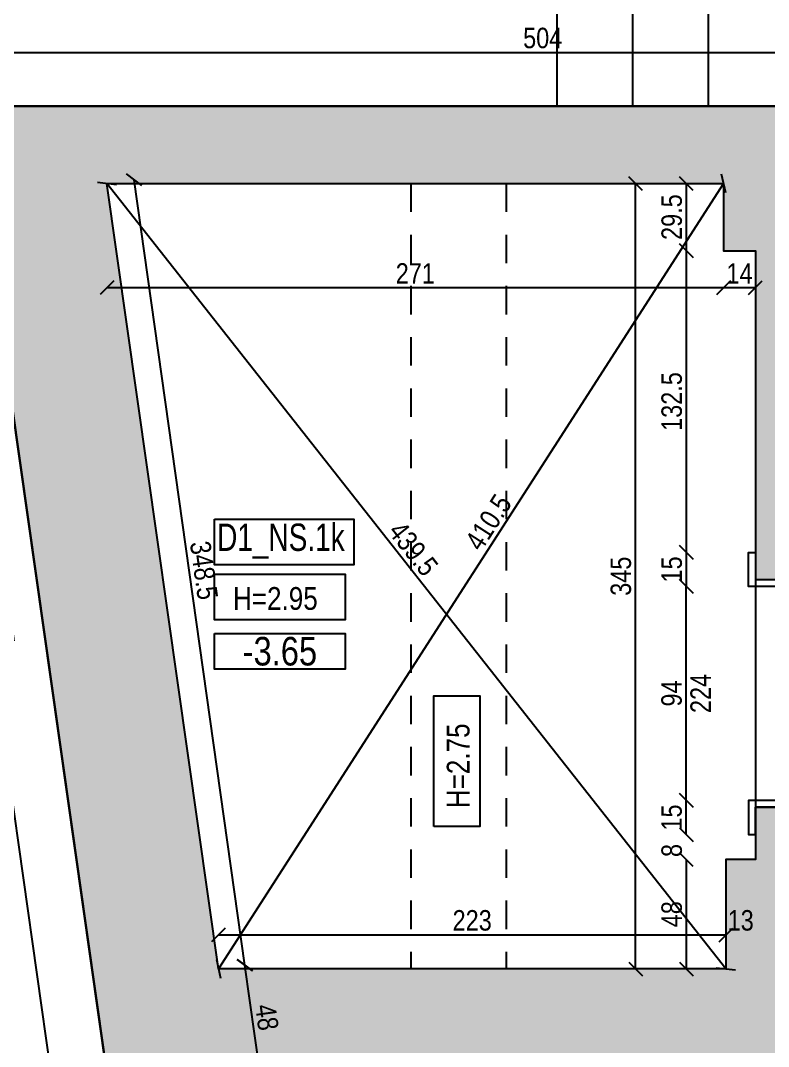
# Model space of a CAD drawing. Header units: metres. Extents: x 493 to 630, y -132 to -15.
# Drawn here: x 504.44 to 507.727, y -83.52 to -79.013 of the extents above; entities that cross this region are included whole.
import ezdxf
from ezdxf.enums import TextEntityAlignment as Align

# ---------------------------------------------------------------- set-up
doc = ezdxf.new("R2010")
doc.units = ezdxf.units.M
doc.header["$MEASUREMENT"] = 0
doc.header["$PDMODE"] = 3
doc.linetypes.add('HIDDEN', pattern=[0.375, 0.25, -0.125])
for name, color, linetype in [('a_caramida', 2, 'Continuous'), ('a_cote_50', 9, 'Continuous'), ('a_cote_nivel', 9, 'Continuous'), ('a_grinzi', 253, 'HIDDEN'), ('a_indicatii', 7, 'Continuous'), ('a_indicatii_text', 7, 'Continuous'), ('a_pereti_hasuri', 253, 'Continuous'), ('a_scari', 3, 'Continuous'), ('a_tamplarie_usi', 6, 'Continuous'), ('a_text', 7, 'Continuous')]:
    doc.layers.add(name, color=color, linetype=linetype)
doc.layers.add('a_suprafete', color=7, linetype='Continuous', plot=False)
doc.styles.add('ROMANS', font='ROMANS.shx', dxfattribs={"width": 0.75})
doc.styles.get("Standard").update_dxf_attribs({"font": 'ARIALN.TTF'})
doc.styles.add('Swiss Condensed Light', font='swisscl.ttf')
doc.dimstyles.new('50 cote', dxfattribs={"dimtxt": 0.09, "dimasz": 0.06, "dimexe": 0, "dimexo": 0, "dimgap": 0.018, "dimtad": 1, "dimdec": 1, "dimlfac": 100, "dimrnd": 0.5, "dimdsep": 46, "dimtxsty": 'Standard', "dimblk": 'OBLIQUE', "dimcen": 0.00045, "dimclrd": 256, "dimclrt": 4, "dimadec": 1, "dimazin": 0, "dimtfac": 1, "dimtdec": 1, "dimtix": 1, "dimtofl": 0, "dimtmove": 0, "dimatfit": 3, "dimldrblk": 'OBLIQUE', "dimfxl": 0, "dimtolj": 1, "dimtzin": 0, "dimarcsym": 0})

# ---------------------------------------------------------------- blocks, each defined once
blk = doc.blocks.new('_Oblique')
at = {"color": 0, "linetype": 'ByBlock', "lineweight": -2}
blk.add_line((-0.5, -0.5), (0.5, 0.5), dxfattribs=at)
blk = doc.blocks.new('*D367')
at = {"layer": 'a_cote_50', "lineweight": -2, "ltscale": 0.3}
blk.add_line((507.54, -83.1791), (504.82, -79.7291), dxfattribs=at)
at = {"layer": 'Defpoints', "color": 0, "ltscale": 0.3}
for p in [(504.82, -79.7291), (504.82, -79.7291), (507.54, -83.1791)]:
    blk.add_point(p, dxfattribs=at)
at = {"layer": 'a_cote_50', "lineweight": -2, "ltscale": 0.3, "xscale": 0.06, "yscale": 0.06, "zscale": 0.06}
for p, rotation in [((504.82, -79.7291), 128.252450883952), ((507.54, -83.1791), 308.252450883952)]:
    blk.add_blockref('_Oblique', p, dxfattribs=dict(at, rotation=rotation))
at = {"layer": 'a_cote_50', "color": 4, "ltscale": 0.3, "insert": (506.1662, -81.3333), "char_height": 0.09, "attachment_point": 5, "rotation": 308.2525}
blk.add_mtext('\\A1;439.5', dxfattribs=at)
blk = doc.blocks.new('*D368')
at = {"layer": 'a_cote_50', "lineweight": -2, "ltscale": 0.3}
blk.add_line((507.53, -79.7291), (505.31, -83.1791), dxfattribs=at)
at = {"layer": 'Defpoints', "color": 0, "ltscale": 0.3}
for p in [(507.53, -79.7291), (505.31, -83.1791), (505.31, -83.1791)]:
    blk.add_point(p, dxfattribs=at)
at = {"layer": 'a_cote_50', "lineweight": -2, "ltscale": 0.3, "xscale": 0.06, "yscale": 0.06, "zscale": 0.06}
for p, rotation in [((507.53, -79.7291), 57.23959983693237), ((505.31, -83.1791), 237.2395998369323)]:
    blk.add_blockref('_Oblique', p, dxfattribs=dict(at, rotation=rotation))
at = {"layer": 'a_cote_50', "color": 4, "ltscale": 0.3, "insert": (506.4963, -81.2174), "char_height": 0.09, "attachment_point": 5, "rotation": 57.2396}
blk.add_mtext('\\A1;410.5', dxfattribs=at)
blk = doc.blocks.new('*D401')
at = {"layer": 'a_cote_50', "lineweight": -2, "ltscale": 0.3}
blk.add_line((507.3662, -81.3493), (507.3662, -80.0241), dxfattribs=at)
at = {"layer": 'Defpoints', "color": 0, "ltscale": 0.3}
for p in [(507.3662, -80.0241), (507.6032, -80.0241), (507.655, -81.3493)]:
    blk.add_point(p, dxfattribs=at)
at = {"layer": 'a_cote_50', "lineweight": -2, "ltscale": 0.3, "xscale": 0.06, "yscale": 0.06, "zscale": 0.06}
for p, rotation in [((507.3662, -80.0241), 90), ((507.3662, -81.3493), 270)]:
    blk.add_blockref('_Oblique', p, dxfattribs=dict(at, rotation=rotation))
at = {"layer": 'a_cote_50', "color": 4, "ltscale": 0.3, "insert": (507.3022, -80.6867), "char_height": 0.09, "attachment_point": 5, "rotation": 90}
blk.add_mtext('\\A1;132.5', dxfattribs=at)
blk = doc.blocks.new('*D402')
at = {"layer": 'a_cote_50', "lineweight": -2, "ltscale": 0.3}
blk.add_line((507.3662, -80.0241), (507.3662, -79.7291), dxfattribs=at)
at = {"layer": 'Defpoints', "color": 0, "ltscale": 0.3}
for p in [(507.3662, -79.7291), (507.4632, -79.7291), (507.6032, -80.0241)]:
    blk.add_point(p, dxfattribs=at)
at = {"layer": 'a_cote_50', "lineweight": -2, "ltscale": 0.3, "xscale": 0.06, "yscale": 0.06, "zscale": 0.06}
for p, rotation in [((507.3662, -79.7291), 90), ((507.3662, -80.0241), 270)]:
    blk.add_blockref('_Oblique', p, dxfattribs=dict(at, rotation=rotation))
at = {"layer": 'a_cote_50', "color": 4, "ltscale": 0.3, "insert": (507.3022, -79.8766), "char_height": 0.09, "attachment_point": 5, "rotation": 90}
blk.add_mtext('\\A1;29.5', dxfattribs=at)
blk = doc.blocks.new('*D403')
at = {"layer": 'a_cote_50', "lineweight": -2, "ltscale": 0.3}
blk.add_line((507.67, -80.1872), (507.53, -80.1872), dxfattribs=at)
at = {"layer": 'Defpoints', "color": 0, "ltscale": 0.3}
for p in [(507.53, -80.0241), (507.67, -80.0241), (507.53, -80.1872)]:
    blk.add_point(p, dxfattribs=at)
at = {"layer": 'a_cote_50', "lineweight": -2, "ltscale": 0.3, "xscale": 0.06, "yscale": 0.06, "zscale": 0.06, "rotation": 180}
blk.add_blockref('_Oblique', (507.53, -80.1872), dxfattribs=at)
at = {"layer": 'a_cote_50', "lineweight": -2, "ltscale": 0.3, "xscale": 0.06, "yscale": 0.06, "zscale": 0.06}
blk.add_blockref('_Oblique', (507.67, -80.1872), dxfattribs=at)
at = {"layer": 'a_cote_50', "color": 4, "ltscale": 0.3, "insert": (507.6, -80.124), "char_height": 0.09, "attachment_point": 5}
blk.add_mtext('\\A1;14', dxfattribs=at)
blk = doc.blocks.new('*D404')
at = {"layer": 'a_cote_50', "lineweight": -2, "ltscale": 0.3}
blk.add_line((507.53, -80.1872), (504.82, -80.1872), dxfattribs=at)
at = {"layer": 'Defpoints', "color": 0, "ltscale": 0.3}
for p in [(504.82, -79.7291), (507.53, -80.0241), (504.82, -80.1872)]:
    blk.add_point(p, dxfattribs=at)
at = {"layer": 'a_cote_50', "lineweight": -2, "ltscale": 0.3, "xscale": 0.06, "yscale": 0.06, "zscale": 0.06, "rotation": 180}
blk.add_blockref('_Oblique', (504.82, -80.1872), dxfattribs=at)
at = {"layer": 'a_cote_50', "lineweight": -2, "ltscale": 0.3, "xscale": 0.06, "yscale": 0.06, "zscale": 0.06}
blk.add_blockref('_Oblique', (507.53, -80.1872), dxfattribs=at)
at = {"layer": 'a_cote_50', "color": 4, "ltscale": 0.3, "insert": (506.175, -80.124), "char_height": 0.09, "attachment_point": 5}
blk.add_mtext('\\A1;271', dxfattribs=at)
blk = doc.blocks.new('*D405')
at = {"layer": 'Defpoints', "color": 0, "ltscale": 0.3}
for p in [(507.54, -82.6991), (507.67, -82.6991), (507.54, -83.0306)]:
    blk.add_point(p, dxfattribs=at)
at = {"layer": 'a_cote_50', "color": 4, "ltscale": 0.3, "insert": (507.605, -82.9666), "char_height": 0.09, "attachment_point": 5}
blk.add_mtext('\\A1;13', dxfattribs=at)
blk = doc.blocks.new('*D406')
at = {"layer": 'a_cote_50', "lineweight": -2, "ltscale": 0.3}
blk.add_line((507.54, -83.0306), (505.31, -83.0306), dxfattribs=at)
at = {"layer": 'Defpoints', "color": 0, "ltscale": 0.3}
for p in [(507.54, -82.6991), (505.31, -83.0306), (505.31, -83.1791)]:
    blk.add_point(p, dxfattribs=at)
at = {"layer": 'a_cote_50', "lineweight": -2, "ltscale": 0.3, "xscale": 0.06, "yscale": 0.06, "zscale": 0.06, "rotation": 180}
blk.add_blockref('_Oblique', (505.31, -83.0306), dxfattribs=at)
at = {"layer": 'a_cote_50', "lineweight": -2, "ltscale": 0.3, "xscale": 0.06, "yscale": 0.06, "zscale": 0.06}
blk.add_blockref('_Oblique', (507.54, -83.0306), dxfattribs=at)
at = {"layer": 'a_cote_50', "color": 4, "ltscale": 0.3, "insert": (506.425, -82.9666), "char_height": 0.09, "attachment_point": 5}
blk.add_mtext('\\A1;223', dxfattribs=at)
blk = doc.blocks.new('*D407')
at = {"layer": 'a_cote_50', "lineweight": -2, "ltscale": 0.3}
blk.add_line((507.3662, -83.1791), (507.3662, -82.6991), dxfattribs=at)
at = {"layer": 'Defpoints', "color": 0, "ltscale": 0.3}
for p in [(507.3662, -82.6991), (507.54, -82.6991), (507.54, -83.1791)]:
    blk.add_point(p, dxfattribs=at)
at = {"layer": 'a_cote_50', "lineweight": -2, "ltscale": 0.3, "xscale": 0.06, "yscale": 0.06, "zscale": 0.06}
for p, rotation in [((507.3662, -82.6991), 90), ((507.3662, -83.1791), 270)]:
    blk.add_blockref('_Oblique', p, dxfattribs=dict(at, rotation=rotation))
at = {"layer": 'a_cote_50', "color": 4, "ltscale": 0.3, "insert": (507.3022, -82.9391), "char_height": 0.09, "attachment_point": 5, "rotation": 90}
blk.add_mtext('\\A1;48', dxfattribs=at)
blk = doc.blocks.new('*D408')
at = {"layer": 'Defpoints', "color": 0, "ltscale": 0.3}
for p in [(507.3662, -82.6191), (507.67, -82.6191), (507.54, -82.6991)]:
    blk.add_point(p, dxfattribs=at)
at = {"layer": 'a_cote_50', "color": 4, "ltscale": 0.3, "insert": (507.3022, -82.6591), "char_height": 0.09, "attachment_point": 5, "rotation": 90}
blk.add_mtext('\\A1;8', dxfattribs=at)
blk = doc.blocks.new('*D409')
at = {"layer": 'a_cote_50', "lineweight": -2, "ltscale": 0.3}
blk.add_line((507.3657, -82.4393), (507.3657, -81.4993), dxfattribs=at)
at = {"layer": 'Defpoints', "color": 0, "ltscale": 0.3}
for p in [(507.3657, -81.4993), (507.67, -81.4993), (507.67, -82.4393)]:
    blk.add_point(p, dxfattribs=at)
at = {"layer": 'a_cote_50', "lineweight": -2, "ltscale": 0.3, "xscale": 0.06, "yscale": 0.06, "zscale": 0.06}
for p, rotation in [((507.3657, -81.4993), 90), ((507.3657, -82.4393), 270)]:
    blk.add_blockref('_Oblique', p, dxfattribs=dict(at, rotation=rotation))
at = {"layer": 'a_cote_50', "color": 4, "ltscale": 0.3, "char_height": 0.09, "attachment_point": 5, "rotation": 90}
for s, insert in [('\\A1;224', (507.4289, -81.9693)), ('\\A1;94', (507.3017, -81.9693))]:
    blk.add_mtext(s, dxfattribs=dict(at, insert=insert))
blk = doc.blocks.new('*D410')
at = {"layer": 'a_cote_50', "lineweight": -2, "ltscale": 0.3}
blk.add_line((507.3662, -81.4993), (507.3662, -81.3493), dxfattribs=at)
at = {"layer": 'Defpoints', "color": 0, "ltscale": 0.3}
for p in [(507.3662, -81.3493), (507.64, -81.3493), (507.64, -81.4993)]:
    blk.add_point(p, dxfattribs=at)
at = {"layer": 'a_cote_50', "lineweight": -2, "ltscale": 0.3, "xscale": 0.06, "yscale": 0.06, "zscale": 0.06}
for p, rotation in [((507.3662, -81.3493), 90), ((507.3662, -81.4993), 270)]:
    blk.add_blockref('_Oblique', p, dxfattribs=dict(at, rotation=rotation))
at = {"layer": 'a_cote_50', "color": 4, "ltscale": 0.3, "insert": (507.3022, -81.4243), "char_height": 0.09, "attachment_point": 5, "rotation": 90}
blk.add_mtext('\\A1;15', dxfattribs=at)
blk = doc.blocks.new('*D411')
at = {"layer": 'a_cote_50', "lineweight": -2, "ltscale": 0.3}
blk.add_line((507.1428, -83.1791), (507.1428, -79.7291), dxfattribs=at)
at = {"layer": 'Defpoints', "color": 0, "ltscale": 0.3}
for p in [(507.1428, -79.7291), (507.53, -79.7291), (507.54, -83.1791)]:
    blk.add_point(p, dxfattribs=at)
at = {"layer": 'a_cote_50', "lineweight": -2, "ltscale": 0.3, "xscale": 0.06, "yscale": 0.06, "zscale": 0.06}
for p, rotation in [((507.1428, -79.7291), 90), ((507.1428, -83.1791), 270)]:
    blk.add_blockref('_Oblique', p, dxfattribs=dict(at, rotation=rotation))
at = {"layer": 'a_cote_50', "color": 4, "ltscale": 0.3, "insert": (507.0788, -81.4541), "char_height": 0.09, "attachment_point": 5, "rotation": 90}
blk.add_mtext('\\A1;345', dxfattribs=at)
blk = doc.blocks.new('*D412')
at = {"layer": 'a_cote_50', "lineweight": -2, "ltscale": 0.3}
blk.add_line((507.3657, -82.5893), (507.3657, -82.4393), dxfattribs=at)
at = {"layer": 'Defpoints', "color": 0, "ltscale": 0.3}
for p in [(507.3657, -82.4393), (507.6396, -82.4393), (507.6396, -82.5893)]:
    blk.add_point(p, dxfattribs=at)
at = {"layer": 'a_cote_50', "lineweight": -2, "ltscale": 0.3, "xscale": 0.06, "yscale": 0.06, "zscale": 0.06}
for p, rotation in [((507.3657, -82.4393), 90), ((507.3657, -82.5893), 270)]:
    blk.add_blockref('_Oblique', p, dxfattribs=dict(at, rotation=rotation))
at = {"layer": 'a_cote_50', "color": 4, "ltscale": 0.3, "insert": (507.3017, -82.5143), "char_height": 0.09, "attachment_point": 5, "rotation": 90}
blk.add_mtext('\\A1;15', dxfattribs=at)
blk = doc.blocks.new('COTE_NIVEL_DRAFT')
at = {"layer": 'a_cote_nivel'}
blk.add_lwpolyline([(-27.5, -2.5), (27.5, -2.5), (27.5, -17.5), (-27.5, -17.5)], close=True, dxfattribs=at)
blk = doc.blocks.new('cota nivel')
at = {"layer": 'a_cote_nivel', "xscale": 1.272727272727934, "yscale": 1.272727272727934, "zscale": 1.272727272727934}
blk.add_blockref('COTE_NIVEL_DRAFT', (0, 12.73), dxfattribs=at)
at = {"layer": 'a_cote_nivel', "style": 'ROMANS', "width": 0.6}
blk.add_attdef('COTA', text='', height=15.27, dxfattribs=at).set_placement((0, 0), align=Align.MIDDLE_CENTER)
blk = doc.blocks.new('*D1031')
at = {"layer": 'a_cote_50', "lineweight": -2, "ltscale": 0.3}
blk.add_line((505.4927, -83.6387), (505.4257, -83.1629), dxfattribs=at)
at = {"layer": 'Defpoints', "color": 0, "ltscale": 0.3}
for p in [(505.31, -83.1791), (505.4257, -83.1629), (505.3802, -83.6545)]:
    blk.add_point(p, dxfattribs=at)
at = {"layer": 'a_cote_50', "lineweight": -2, "ltscale": 0.3, "xscale": 0.06, "yscale": 0.06, "zscale": 0.06}
for p, rotation in [((505.4257, -83.1629), 98.0160480119877), ((505.4927, -83.6387), 278.0160480119877)]:
    blk.add_blockref('_Oblique', p, dxfattribs=dict(at, rotation=rotation))
at = {"layer": 'a_cote_50', "color": 4, "ltscale": 0.3, "insert": (505.5225, -83.3919), "char_height": 0.09, "attachment_point": 5, "rotation": 278.016}
blk.add_mtext('\\A1;48', dxfattribs=at)
blk = doc.blocks.new('*D1032')
at = {"layer": 'a_cote_50', "lineweight": -2, "ltscale": 0.3}
blk.add_line((505.4257, -83.1629), (504.9398, -79.7123), dxfattribs=at)
at = {"layer": 'Defpoints', "color": 0, "ltscale": 0.3}
for p in [(504.82, -79.7291), (504.9398, -79.7123), (505.31, -83.1791)]:
    blk.add_point(p, dxfattribs=at)
at = {"layer": 'a_cote_50', "lineweight": -2, "ltscale": 0.3, "xscale": 0.06, "yscale": 0.06, "zscale": 0.06}
for p, rotation in [((504.9398, -79.7123), 98.0160480119877), ((505.4257, -83.1629), 278.0160480119877)]:
    blk.add_blockref('_Oblique', p, dxfattribs=dict(at, rotation=rotation))
at = {"layer": 'a_cote_50', "color": 4, "ltscale": 0.3, "insert": (505.2461, -81.4286), "char_height": 0.09, "attachment_point": 5, "rotation": 278.016}
blk.add_mtext('\\A1;348.5', dxfattribs=at)
blk = doc.blocks.new('*D1149')
at = {"layer": 'a_cote_50', "lineweight": -2, "ltscale": 0.3}
blk.add_line((-52.4628, -58.1261), (-53.0906, -53.7032), dxfattribs=at)
at = {"layer": 'Defpoints', "color": 0, "ltscale": 0.3}
for p in [(-52.8521, -53.6694), (-53.0906, -53.7032), (-52.2234, -58.0921)]:
    blk.add_point(p, dxfattribs=at)
at = {"layer": 'a_cote_50', "lineweight": -2, "ltscale": 0.3, "xscale": 0.06, "yscale": 0.06, "zscale": 0.06}
for p, rotation in [((-53.0906, -53.7032), 98.07809097311295), ((-52.4628, -58.1261), 278.078090973113)]:
    blk.add_blockref('_Oblique', p, dxfattribs=dict(at, rotation=rotation))
at = {"layer": 'a_cote_50', "color": 4, "ltscale": 0.3, "insert": (-52.7134, -55.9056), "char_height": 0.09, "attachment_point": 5, "rotation": 278.0781}
blk.add_mtext('\\A1;446.5', dxfattribs=at)
blk = doc.blocks.new('*D1151')
at = {"layer": 'a_cote_50', "lineweight": -2, "ltscale": 0.3}
blk.add_line((-52.8521, -53.4339), (-47.8123, -53.4339), dxfattribs=at)
at = {"layer": 'Defpoints', "color": 0, "ltscale": 0.3}
for p in [(-47.8123, -53.4339), (-52.8521, -53.6694), (-47.8123, -53.6694)]:
    blk.add_point(p, dxfattribs=at)
at = {"layer": 'a_cote_50', "lineweight": -2, "ltscale": 0.3, "xscale": 0.06, "yscale": 0.06, "zscale": 0.06, "rotation": 180}
blk.add_blockref('_Oblique', (-52.8521, -53.4339), dxfattribs=at)
at = {"layer": 'a_cote_50', "lineweight": -2, "ltscale": 0.3, "xscale": 0.06, "yscale": 0.06, "zscale": 0.06}
blk.add_blockref('_Oblique', (-47.8123, -53.4339), dxfattribs=at)
at = {"layer": 'a_cote_50', "color": 4, "ltscale": 0.3, "insert": (-50.3322, -53.37), "char_height": 0.09, "attachment_point": 5}
blk.add_mtext('\\A1;504', dxfattribs=at)
blk = doc.blocks.new('COTE EXY')
at = {"layer": 'a_cote_50', "ltscale": 0.3}
dim = blk.add_aligned_dim(p1=(-52.8521, -53.6694), p2=(-47.8123, -53.6694), distance=0.2354, dimstyle='50 cote', dxfattribs=at)
dim.commit()
dim.dimension.update_dxf_attribs({"geometry": '*D1151', "text_midpoint": (-50.3322, -53.37)})
dim = blk.add_linear_dim(base=(-53.0906, -53.7032), p1=(-52.2234, -58.0921), p2=(-52.8521, -53.6694), angle=278.0781, dimstyle='50 cote', override={"dimtmove": 1}, dxfattribs=at)
dim.commit()
dim.dimension.update_dxf_attribs({"geometry": '*D1149', "text_midpoint": (-52.7134, -55.9056)})

msp = doc.modelspace()

# ---------------------------------------------------------------- hatches: boundary and pattern name
at = {"layer": 'a_pereti_hasuri', "ltscale": 0.3}
h = msp.add_hatch(dxfattribs=at)
h.set_pattern_fill('ANSI33', color=256, scale=0.25, style=0)
h.set_pattern_definition([(45, (-4876.954644, 8292.469365), (-0.04419417382, 0.04419417382), []), (45, (-4876.91045, 8292.469365), (-0.04419417382, 0.04419417382), [0.03125, -0.015625])])
h.paths.add_polyline_path([(515.4135, -80.0895), (515.1878, -80.0895), (515.1878, -85.5895), (515.9378, -85.5895), (515.9378, -85.9245), (515.0478, -85.9245), (515.0478, -89.4345), (515.8278, -89.4345), (515.8278, -89.7345), (515.0978, -89.7345), (515.0978, -89.8445), (514.5228, -89.8445), (514.5228, -79.8645), (514.2248, -79.8645), (514.2248, -79.3896), (515.4135, -79.3896)])
h.paths.add_polyline_path([(511.2148, -79.3896), (511.2148, -79.8745), (511.5148, -79.8745), (511.5148, -80.2945), (511.9648, -80.2945), (511.9648, -79.8645), (512.2648, -79.8645), (512.2648, -79.3896)])
h.paths.add_polyline_path([(509.2548, -79.3896), (504.215, -79.3896), (504.8437, -83.8123), (505.3911, -83.7324), (505.3802, -83.6545), (507.3402, -83.6545), (507.3402, -84.2145), (507.6302, -84.2145), (507.6302, -84.4319), (507.8085, -84.4319), (507.8085, -82.4693), (507.67, -82.4693), (507.67, -82.6991), (507.54, -82.6991), (507.54, -83.1791), (505.31, -83.1791), (504.82, -79.7291), (507.53, -79.7291), (507.53, -80.0241), (507.67, -80.0241), (507.67, -81.4693), (507.8085, -81.4693), (507.8085, -79.7291), (508.5048, -79.7291), (508.5048, -80.3145), (508.9548, -80.3145), (508.9548, -79.8745), (509.2548, -79.8745)])
h.paths.add_polyline_path([(505.8255, -86.817), (505.5724, -85.0197), (505.0267, -85.0994), (505.2822, -86.8963)])
h.paths.add_polyline_path([(506.2097, -89.5401), (506.1899, -89.4045), (507.3665, -89.4045), (507.3665, -89.5545), (508.5593, -89.5545), (508.5593, -90.7045), (508.9085, -90.7045), (508.9085, -89.4245), (507.8085, -89.4245), (507.8085, -85.3745), (507.6302, -85.3745), (507.6302, -88.0945), (507.3271, -88.0945), (507.3271, -88.6745), (506.0871, -88.6745), (506.0068, -88.1043), (505.4651, -88.1834), (505.6692, -89.619)])
h.paths.add_polyline_path([(509.2135, -92.7946), (509.2135, -91.9545), (508.9085, -91.9545), (508.9085, -91.5345), (508.4665, -91.5345), (508.4665, -91.9845), (507.8165, -91.9845), (507.8165, -91.2845), (507.3665, -91.2845), (507.3665, -91.9845), (506.5665, -91.9845), (506.3975, -90.8264), (505.8522, -90.906), (506.1203, -92.7946)])
h.paths.add_polyline_path([(512.2035, -92.7946), (512.2035, -91.9845), (511.9185, -91.9845), (511.9185, -91.5345), (511.4585, -91.5345), (511.4585, -91.9545), (511.1635, -91.9545), (511.1635, -92.7946)])
h.paths.add_polyline_path([(515.2335, -92.7946), (515.2335, -92.1945), (514.9285, -92.1945), (514.9285, -91.5345), (514.4485, -91.5345), (514.4485, -91.9845), (514.1535, -91.9845), (514.1535, -92.7946)])

# ---------------------------------------------------------------- linework, layer by layer
at = {"layer": 'a_caramida', "ltscale": 0.3}
for points in [[(509.2548, -79.3896), (504.215, -79.3896), (504.8437, -83.8123)], [(507.8085, -84.4545), (507.8085, -82.4693), (507.67, -82.4693), (507.67, -82.6991), (507.54, -82.6991), (507.54, -83.1791), (505.31, -83.1791), (504.82, -79.7291), (507.53, -79.7291), (507.53, -80.0241), (507.67, -80.0241), (507.67, -81.4693), (507.8085, -81.4693), (507.8085, -79.7291), (508.5048, -79.7291), (508.5048, -80.3145), (508.9548, -80.3145), (508.9548, -79.8745), (509.2548, -79.8745), (509.2548, -79.3896)]]:
    msp.add_lwpolyline(points, dxfattribs=at)
at = {"layer": 'a_cote_50', "ltscale": 0.3}
for points in [[(506.1203, -92.7946), (504.215, -79.3896), (553.7849, -79.3453)], [(568.7453, -92.7946), (506.1203, -92.7946), (504.215, -79.3896), (553.7851, -79.3896)]]:
    msp.add_lwpolyline(points, dxfattribs=at)
at = {"layer": 'a_cote_50', "color": 242, "ltscale": 0.3}
msp.add_lwpolyline([(568.7453, -92.7946), (568.7453, -83.0646), (553.7853, -83.0646), (553.785, -79.3896), (504.215, -79.3896), (506.1203, -92.7946)], close=True, dxfattribs=at)
at = {"layer": 'a_grinzi', "ltscale": 0.5}
for p, q in [((506.1549, -79.7291), (506.1549, -83.1791)), ((506.5749, -79.7291), (506.5749, -83.1791))]:
    msp.add_line(p, q, dxfattribs=at)
at = {"layer": 'a_scari', "ltscale": 0.3}
for points in [[(506.7974, -76.0116), (506.7974, -79.3896)], [(507.1297, -76.0116), (507.1297, -79.3896)], [(507.462, -76.0116), (507.462, -79.3896)]]:
    msp.add_lwpolyline(points, dxfattribs=at)
at = {"layer": 'a_suprafete', "ltscale": 0.3}
msp.add_lwpolyline([(507.54, -83.1791), (505.31, -83.1791), (504.82, -79.7291), (507.53, -79.7291), (507.53, -80.0241), (507.67, -80.0241), (507.67, -82.6991), (507.54, -82.6991)], close=True, dxfattribs=at)
at = {"layer": 'a_tamplarie_usi', "ltscale": 0.3}
for points in [[(507.67, -81.4693), (507.8085, -81.4693), (507.8085, -81.3493), (507.8385, -81.3493), (507.8385, -81.4693), (507.8385, -81.4993), (507.67, -81.4993), (507.64, -81.4993), (507.64, -81.3493), (507.67, -81.3493)], [(507.67, -82.4693), (507.8085, -82.4693), (507.8085, -82.5893), (507.8385, -82.5893), (507.8385, -82.4693), (507.8385, -82.4393), (507.67, -82.4393), (507.64, -82.4393), (507.64, -82.5893), (507.67, -82.5893)]]:
    msp.add_lwpolyline(points, close=True, dxfattribs=at)
at = {"layer": 'a_text'}
for points in [[(505.293, -81.2031), (505.905, -81.2031), (505.905, -81.4044), (505.293, -81.4044)], [(505.293, -81.4452), (505.867, -81.4452), (505.867, -81.6464), (505.293, -81.6464)], [(506.2566, -82.5542), (506.2566, -81.9801), (506.4579, -81.9801), (506.4579, -82.5542)]]:
    msp.add_lwpolyline(points, close=True, dxfattribs=at)

# ---------------------------------------------------------------- block references
at = {"layer": 'a_cote_50'}
msp.add_blockref('COTE EXY', (557.0671, -25.7202), dxfattribs=at)
at = {"layer": 'a_indicatii'}
ref = msp.add_blockref('cota nivel', (505.58, -81.7836), dxfattribs=dict(at, xscale=0.008200420351329285, yscale=0.008200420351329285, zscale=0.008200420351329285))
ref.add_attrib('COTA', '-3.65', dxfattribs={"layer": 'a_cote_nivel', "height": 0.12524}).set_placement((505.58, -81.7836), align=Align.MIDDLE_CENTER)

# ---------------------------------------------------------------- texts
at = {"layer": 'a_indicatii_text', "linetype": 'Continuous', "style": 'Swiss Condensed Light'}
msp.add_text('D1_NS.1k', height=0.12, dxfattribs=at).set_placement((505.3042, -81.3429))
at = {"layer": 'a_text', "insert": (505.3738, -81.6033), "char_height": 0.1, "width": 1.87247, "attachment_point": 7}
msp.add_mtext('\\A1;H=2.95', dxfattribs=at)
at = {"layer": 'a_text', "insert": (506.4147, -82.4734), "char_height": 0.1, "width": 1.87247, "attachment_point": 7, "rotation": 90}
msp.add_mtext('\\A1;H=2.75', dxfattribs=at)

# ---------------------------------------------------------------- dimensions: what is measured, and where the dimension line sits
at = {"layer": 'a_cote_50', "ltscale": 0.3}
for base, p1, p2, angle, picture, middle in [((504.9398, -79.7123), (505.31, -83.1791), (504.82, -79.7291), 278.016, '*D1032', (505.2461, -81.4286)), ((507.3662, -79.7291), (507.6032, -80.0241), (507.4632, -79.7291), 90, '*D402', (507.3022, -79.8766)), ((507.3662, -82.6191), (507.54, -82.6991), (507.67, -82.6191), 90, '*D408', (507.3022, -82.6591)), ((505.4257, -83.1629), (505.3802, -83.6545), (505.31, -83.1791), 278.016, '*D1031', (505.5225, -83.3919))]:
    dim = msp.add_linear_dim(base=base, p1=p1, p2=p2, angle=angle, dimstyle='50 cote', override={"dimtmove": 1}, dxfattribs=at)
    dim.commit()
    dim.dimension.update_dxf_attribs({"geometry": picture, "text_midpoint": middle})
at = {"layer": 'a_cote_50', "color": 1, "ltscale": 0.3}
for base, p1, p2, angle, picture, middle in [((504.82, -79.7291), (507.54, -83.1791), (504.82, -79.7291), 128.2525, '*D367', (506.116, -81.3729)), ((505.31, -83.1791), (507.53, -79.7291), (505.31, -83.1791), 237.2396, '*D368', (506.5501, -81.252))]:
    dim = msp.add_linear_dim(base=base, p1=p1, p2=p2, angle=angle, dimstyle='50 cote', dxfattribs=at)
    dim.commit()
    dim.dimension.update_dxf_attribs({"geometry": picture, "text_midpoint": middle, "dimtype": 129})
at = {"layer": 'a_cote_50', "ltscale": 0.3}
for base, p1, p2, picture, middle in [((504.82, -80.1872), (507.53, -80.0241), (504.82, -79.7291), '*D404', (506.175, -80.124)), ((505.31, -83.0306), (507.54, -82.6991), (505.31, -83.1791), '*D406', (506.425, -82.9666))]:
    dim = msp.add_linear_dim(base=base, p1=p1, p2=p2, dimstyle='50 cote', override={"dimtmove": 1}, dxfattribs=at)
    dim.commit()
    dim.dimension.update_dxf_attribs({"geometry": picture, "text_midpoint": middle})
for base, p1, p2, picture, middle in [((507.1428, -79.7291), (507.54, -83.1791), (507.53, -79.7291), '*D411', (507.0788, -81.4541)), ((507.3662, -80.0241), (507.655, -81.3493), (507.6032, -80.0241), '*D401', (507.3022, -80.6867)), ((507.3662, -81.3493), (507.64, -81.4993), (507.64, -81.3493), '*D410', (507.3022, -81.4243)), ((507.3657, -82.4393), (507.6396, -82.5893), (507.6396, -82.4393), '*D412', (507.3017, -82.5143)), ((507.3662, -82.6991), (507.54, -83.1791), (507.54, -82.6991), '*D407', (507.3022, -82.9391))]:
    dim = msp.add_linear_dim(base=base, p1=p1, p2=p2, angle=90, dimstyle='50 cote', dxfattribs=at)
    dim.commit()
    dim.dimension.update_dxf_attribs({"geometry": picture, "text_midpoint": middle})
for base, p1, p2, picture, middle in [((507.53, -80.1872), (507.67, -80.0241), (507.53, -80.0241), '*D403', (507.6, -80.124)), ((507.54, -83.0306), (507.67, -82.6991), (507.54, -82.6991), '*D405', (507.605, -82.9666))]:
    dim = msp.add_linear_dim(base=base, p1=p1, p2=p2, dimstyle='50 cote', dxfattribs=at)
    dim.commit()
    dim.dimension.update_dxf_attribs({"geometry": picture, "text_midpoint": middle})
dim = msp.add_aligned_dim(p1=(507.67, -82.4393), p2=(507.67, -81.4993), distance=0.3044, text='<>\\X224', dimstyle='50 cote', dxfattribs=at)
dim.commit()
dim.dimension.update_dxf_attribs({"geometry": '*D409', "text_midpoint": (507.3657, -81.9693)})

doc.saveas('drawing.dxf')
